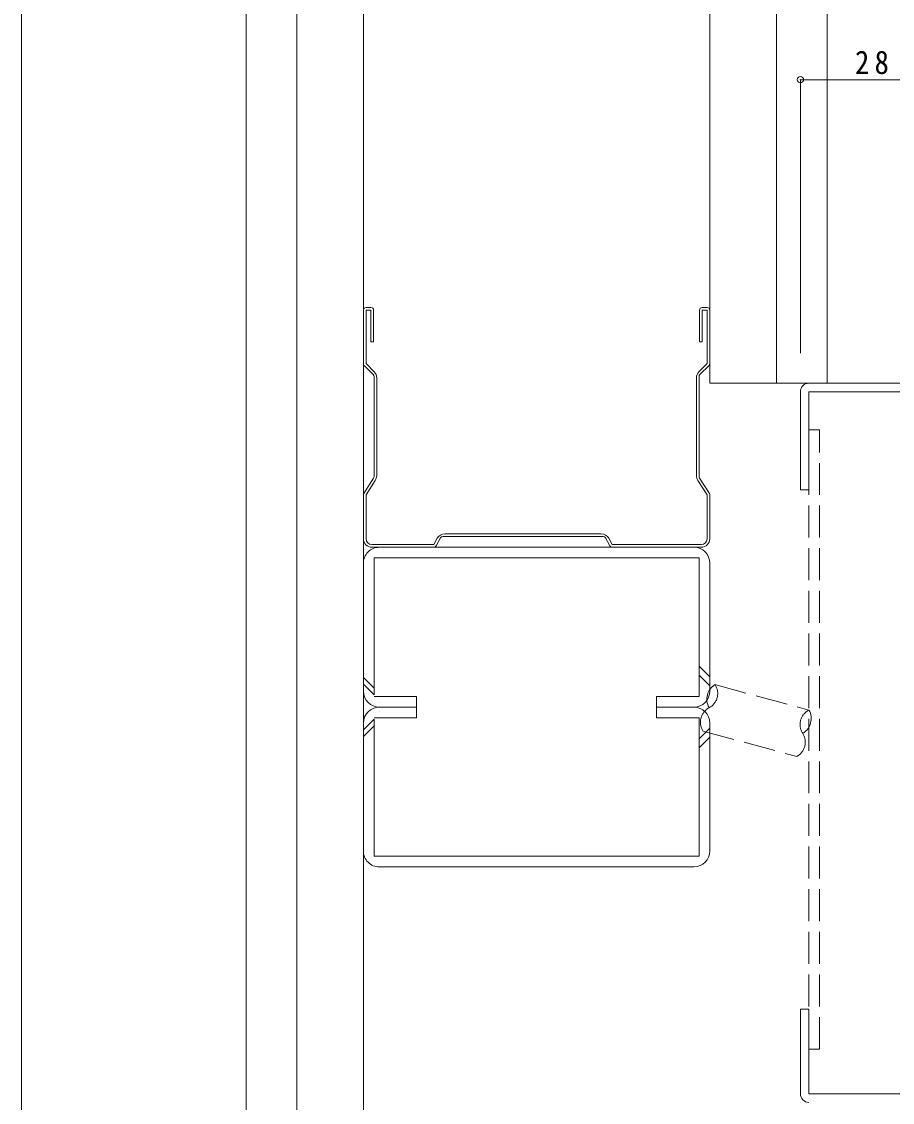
# Model space of a CAD drawing. Units: millimetres on the paper, with parts at other scales. Extents: x 412 to 1654, y -812 to -538.
# Drawn here: x 831.9 to 913.6, y -735.4 to -634 of the extents above; entities that cross this region are included whole.
import ezdxf

# ---------------------------------------------------------------- set-up
doc = ezdxf.new("R2010")
doc.units = ezdxf.units.MM
doc.header["$PDMODE"] = 32
doc.header["$PDSIZE"] = 0.6
doc.linetypes.add('DASHED3', pattern=[4, 3, -1])
doc.layers.add('1-9_hojyosen', color=7, linetype='Continuous', lineweight=9)
doc.layers.add('F-0', color=5, linetype='Continuous', lineweight=9)
doc.styles.add('ＭＳ ゴシック', font='')
doc.styles.get('ＭＳ ゴシック').set_extended_font_data('MS Gothic')

msp = doc.modelspace()

# ---------------------------------------------------------------- linework, layer by layer
at = {"layer": '1-9_hojyosen'}
for p, q in [((852.923, -785.416), (852.923, -542.59)), ((857.673, -785.416), (857.673, -542.59)), ((863.923, -785.416), (863.923, -542.59)), ((896.423, -667.916), (896.423, -542.59)), ((902.673, -667.916), (902.673, -542.59)), ((907.423, -667.916), (907.423, -542.59)), ((863.923, -661.065), (863.923, -666.082)), ((864.641, -660.815), (864.173, -660.815)), ((864.173, -661.065), (864.173, -666.082)), ((864.641, -661.065), (864.173, -661.065)), ((864.641, -661.065), (864.641, -664.036)), ((864.891, -661.065), (864.891, -664.036)), ((895.455, -661.065), (895.455, -664.036)), ((895.705, -660.815), (896.173, -660.815)), ((895.705, -661.065), (895.705, -664.036)), ((895.705, -661.065), (896.173, -661.065)), ((896.173, -661.065), (896.173, -666.082)), ((896.423, -661.065), (896.423, -666.082)), ((896.423, -661.065), (896.423, -666.082)), ((864.641, -664.036), (864.891, -664.036)), ((895.705, -664.036), (895.455, -664.036)), ((864.85, -667.112), (863.996, -666.259)), ((864.939, -666.848), (864.173, -666.082)), ((895.407, -666.848), (896.173, -666.082)), ((895.496, -667.112), (896.35, -666.259)), ((864.923, -676.694), (864.923, -667.289)), ((865.173, -676.606), (865.173, -667.414)), ((895.173, -676.606), (895.173, -667.414)), ((895.423, -676.694), (895.423, -667.289)), ((908.923, -667.916), (896.423, -667.916)), ((907.223, -667.916), (918.123, -667.916)), ((904.923, -668.716), (904.923, -677.916)), ((905.723, -668.716), (918.123, -668.716)), ((905.723, -677.916), (905.723, -668.716)), ((863.963, -678.262), (864.883, -676.83)), ((865.046, -677.039), (864.173, -678.397)), ((895.3, -677.039), (896.173, -678.397)), ((896.383, -678.262), (895.463, -676.83)), ((864.173, -682.515), (864.173, -678.397)), ((896.173, -682.515), (896.173, -678.397)), ((896.423, -682.515), (896.423, -678.397)), ((896.423, -682.515), (896.423, -678.397)), ((904.923, -677.916), (905.723, -677.916)), ((870.86, -682.476), (870.533, -683.065)), ((871.164, -682.443), (870.752, -683.186)), ((871.383, -682.315), (874.967, -682.315)), ((886.423, -682.315), (871.383, -682.315)), ((871.56, -682.065), (874.967, -682.065)), ((886.247, -682.065), (871.56, -682.065)), ((886.642, -682.443), (887.055, -683.186)), ((886.946, -682.476), (887.273, -683.065)), ((864.723, -683.065), (870.533, -683.065)), ((864.723, -683.315), (870.533, -683.315)), ((895.623, -683.065), (887.273, -683.065)), ((895.623, -683.315), (887.273, -683.315)), ((863.923, -696.388), (863.923, -684.588)), ((863.923, -700.241), (863.923, -712.041)), ((904.923, -726.666), (905.723, -726.666)), ((904.923, -734.616), (904.923, -726.666)), ((905.723, -734.616), (905.723, -726.666)), ((918.123, -734.616), (905.723, -734.616))]:
    msp.add_line(p, q, dxfattribs=at)
at = {"layer": '1-9_hojyosen', "color": 3}
for p, q in [((904.923, -639.433), (904.923, -665.097)), ((918.923, -639.433), (904.923, -639.433))]:
    msp.add_line(p, q, dxfattribs=at)
at = {"layer": '1-9_hojyosen', "color": 5, "linetype": 'DASHED3'}
for p, q in [((905.723, -730.409), (905.723, -671.252)), ((905.723, -672.302), (906.723, -672.302)), ((906.723, -730.409), (906.723, -672.302)), ((896.912, -696.211), (905.723, -698.6)), ((895.78, -700.566), (904.574, -702.951)), ((905.723, -730.409), (906.723, -730.409))]:
    msp.add_line(p, q, dxfattribs=at)
at = {"layer": '1-9_hojyosen', "color": 2, "lineweight": 13}
for p, q in [((894.923, -683.315), (865.423, -683.315)), ((895.423, -684.315), (864.923, -684.315)), ((864.923, -697.165), (864.923, -684.315)), ((895.423, -697.315), (895.423, -684.315)), ((863.923, -684.815), (863.923, -696.815)), ((896.423, -684.815), (896.423, -696.815)), ((895.423, -694.485), (896.423, -695.485)), ((863.923, -695.553), (864.923, -696.553)), ((895.423, -695.326), (896.423, -696.326)), ((863.923, -696.165), (864.923, -697.165)), ((865.423, -697.315), (864.923, -697.315)), ((865.423, -697.315), (868.923, -697.315)), ((868.923, -697.315), (868.923, -698.315)), ((891.423, -697.315), (895.423, -697.315)), ((891.423, -698.315), (891.423, -697.315)), ((865.423, -697.902), (865.423, -697.902)), ((865.423, -698.315), (868.923, -698.315)), ((865.423, -698.315), (868.923, -698.315)), ((865.423, -698.727), (865.423, -698.727)), ((868.923, -699.315), (868.923, -698.315)), ((891.423, -698.315), (891.423, -699.315)), ((894.923, -698.315), (891.423, -698.315)), ((894.923, -698.315), (891.423, -698.315)), ((863.923, -700.464), (864.923, -699.464)), ((863.923, -711.815), (863.923, -699.815)), ((865.423, -699.315), (864.923, -699.315)), ((864.923, -699.464), (864.923, -712.315)), ((865.423, -699.315), (868.923, -699.315)), ((891.423, -699.315), (895.423, -699.315)), ((895.423, -699.315), (895.423, -712.314)), ((896.423, -711.815), (896.423, -699.815)), ((863.923, -701.076), (864.923, -700.076)), ((895.423, -701.303), (896.423, -700.303)), ((895.423, -702.144), (896.423, -701.144)), ((895.423, -712.314), (864.923, -712.315)), ((894.923, -713.315), (865.423, -713.315))]:
    msp.add_line(p, q, dxfattribs=at)
at = {"layer": '1-9_hojyosen', "color": 5}
msp.add_line((891.173, -683.315), (887.673, -683.315), dxfattribs=at)
at = {"layer": '1-9_hojyosen'}
for centre, radius, start, end in [((864.173, -661.065), 0.25, 90, 180), ((864.641, -661.065), 0.25, 0, 90), ((895.705, -661.065), 0.25, 90, 180), ((896.173, -661.065), 0.25, 0, 90), ((896.173, -666.082), 0.25, 315.00284, 0), ((864.673, -667.289), 0.25, 0, 44.99716), ((864.373, -667.414), 0.8, 360, 45.00177), ((895.973, -667.414), 0.8, 134.99823, 180), ((895.673, -667.289), 0.25, 135.00284, 180), ((905.723, -668.716), 0.8, 90, 180), ((864.673, -676.694), 0.25, 327.2643, 0), ((864.373, -676.606), 0.8, 327.26477, 0), ((895.973, -676.606), 0.8, 180, 212.73523), ((895.673, -676.694), 0.25, 180, 212.7357), ((896.173, -678.397), 0.25, 0, 32.73137), ((864.723, -682.515), 0.8, 180, 270), ((864.723, -682.515), 0.55, 180, 270), ((871.56, -682.865), 0.8, 90, 150.94479), ((871.383, -682.565), 0.25, 90, 150.94112), ((886.247, -682.865), 0.8, 29.05521, 90), ((886.423, -682.565), 0.25, 29.05888, 90), ((895.623, -682.515), 0.55, 270, 0), ((895.623, -682.515), 0.8, 270, 360), ((870.533, -683.065), 0.25, 270, 330.94501), ((887.273, -683.065), 0.25, 209.05499, 270), ((905.723, -734.616), 0.8, 180, 270)]:
    msp.add_arc(centre, radius, start, end, dxfattribs=at)
at = {"layer": '1-9_hojyosen', "color": 2, "lineweight": 13}
for centre, start, end in [((865.423, -684.815), 89.99966, 180), ((894.923, -684.815), 0, 90), ((865.423, -696.815), 180, 270), ((894.923, -696.815), 270, 0), ((865.423, -699.815), 90, 180), ((894.923, -699.815), 0, 90), ((865.423, -711.815), 180, 270.00034), ((894.923, -711.815), 270, 0)]:
    msp.add_arc(centre, 1.5, start, end, dxfattribs=at)
at = {"layer": '1-9_hojyosen', "color": 5, "linetype": 'DASHED3'}
for centre, radius, start, end in [((897.735, -697.574), 1.592, 120.24652, 210.16903), ((897.735, -697.574), 1.592, 120.24652, 210.16903), ((895.672, -697.047), 1.496, 296.45201, 33.96533), ((897.093, -699.732), 1.544, 118.42143, 211.99684), ((897.093, -699.732), 1.544, 118.42143, 211.99684), ((906.389, -699.94), 1.496, 116.45112, 213.96443), ((906.389, -699.94), 1.496, 116.45112, 213.96443), ((904.347, -699.4), 1.592, 300.2474, 30.16994), ((904.347, -699.4), 1.592, 300.2474, 30.16994), ((903.839, -701.593), 1.544, 298.4196, 31.99501), ((903.839, -701.593), 1.544, 298.4196, 31.99501)]:
    msp.add_arc(centre, radius, start, end, dxfattribs=at)
at = {"layer": '1-9_hojyosen', "color": 134}
msp.add_point((904.923, -639.433), dxfattribs=at)
at = {"layer": 'F-0'}
msp.add_line((831.866, -811.69), (831.866, -538.527), dxfattribs=at)

# ---------------------------------------------------------------- texts
at = {"layer": '1-9_hojyosen', "insert": (910.048, -638.933), "char_height": 2.199, "attachment_point": 7, "style": 'ＭＳ ゴシック'}
msp.add_mtext('\\T1.36;\\W0.9;28', dxfattribs=at)

doc.saveas('drawing.dxf')
